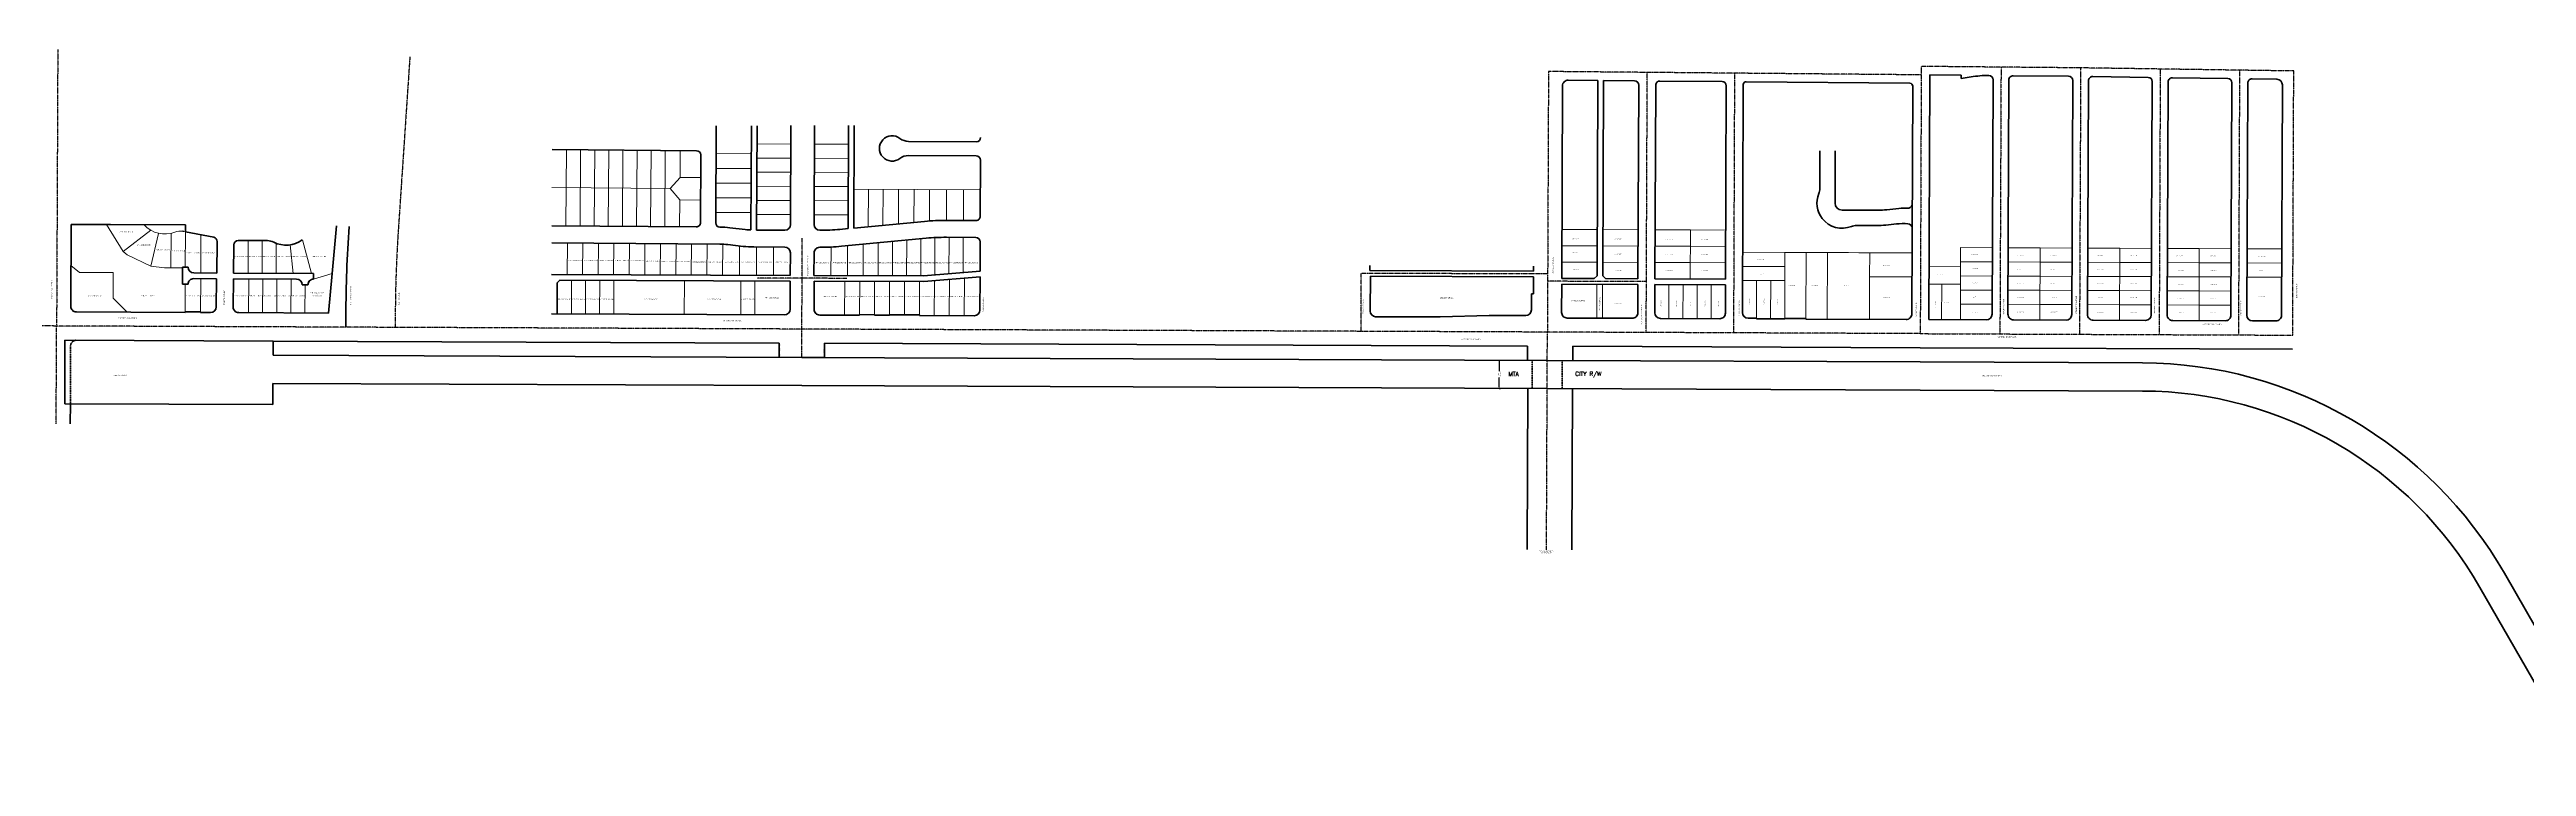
# Model space of a CAD drawing. Header units: feet. Extents: x 6396409 to 6445695, y 1882632 to 1891679.
# Drawn here: x 6410093 to 6418868, y 1889120 to 1891659 of the extents above; entities that cross this region are included whole.
import ezdxf

# ---------------------------------------------------------------- set-up
doc = ezdxf.new("R2010")
doc.units = ezdxf.units.FT
doc.header["$MEASUREMENT"] = 0
doc.linetypes.add('CENTER2', pattern=[1.125, 0.75, -0.125, 0.125, -0.125])
doc.linetypes.add('DASHED2', pattern=[0.375, 0.25, -0.125])
doc.layers.add('107', color=221, linetype='Continuous')
for name, color, linetype, lineweight in [('R-PROP-PRCL', 4, 'Continuous', 18), ('R-Row-Authority', 30, 'Continuous', 140), ('R-Row-Ease', 5, 'DASHED2', 50), ('R-Row-Misc-Txto', 171, 'Continuous', 5), ('R-Row-Ppanno', 7, 'Continuous', 5), ('R-Row-Scl', 1, 'CENTER2', 25), ('R-Row-Sname', 8, 'Continuous', 0), ('R-Row-Srow', 6, 'Continuous', 50), ('VB-BNDY-CALC-TR0444-011', 10, 'Continuous', 35), ('VB-BNDY-CALC-TR0491-049', 2, 'Continuous', 35), ('VB-BNDY-CALC-TR0750-058', 2, 'Continuous', 35)]:
    doc.layers.add(name, color=color, linetype=linetype, lineweight=lineweight)
doc.styles.add('G1_1 8_0', font='arial.ttf')
doc.styles.add('G4_7 32', font='arial.ttf', dxfattribs={"height": 0.219})
doc.styles.add('NCS1-Anno', font='arial.ttf', dxfattribs={"width": 0.8, "height": 0.09375})
doc.styles.add('RomanD', font='romand__.ttf')
doc.dimstyles.new('Annotative (NCS1)', dxfattribs={"dimscale": 100, "dimtxt": 0.09375, "dimasz": 0.1, "dimexe": 0.1, "dimexo": 0.04, "dimgap": 0.05, "dimtad": 0, "dimdec": 3, "dimzin": 0, "dimdsep": 46, "dimtxsty": 'NCS1-Anno', "dimcen": 0.05, "dimaunit": 1, "dimadec": 3, "dimazin": 0, "dimtfac": 1, "dimtdec": 3, "dimtofl": 0, "dimtmove": 0, "dimatfit": 3, "dimfxl": 0.1, "dimtolj": 1, "dimtzin": 0, "dimarcsym": 0})

# ---------------------------------------------------------------- blocks, each defined once
blk = doc.blocks.new('*D3753')
at = {"layer": 'Defpoints', "color": 0, "transparency": 16777216}
for p in [(6415226.9, 1890558.9), (6415226.5, 1890458.9), (6415228.7, 1890458.9)]:
    blk.add_point(p, dxfattribs=at)
at = {"layer": 'R-Row-Authority', "color": 0, "lineweight": -2, "transparency": 16777216}
for p, q in [((6415228.5, 1890558.9), (6415233.1, 1890558.9)), ((6415229, 1890554.9), (6415228.9, 1890519.8)), ((6415228.1, 1890458.9), (6415232.7, 1890458.9)), ((6415228.7, 1890462.9), (6415228.8, 1890498))]:
    blk.add_line(p, q, dxfattribs=at)
at = {"layer": 'R-Row-Authority', "color": 0, "transparency": 16777216}
for points in [[(6415228.4, 1890554.9), (6415229.7, 1890554.9), (6415229.1, 1890558.9)], [(6415228, 1890462.9), (6415229.3, 1890462.9), (6415228.7, 1890458.9)]]:
    blk.add_solid(points, dxfattribs=at)
at = {"layer": 'R-Row-Authority', "color": 0, "transparency": 16777216, "insert": (6415228.9, 1890508.9), "char_height": 3.75, "attachment_point": 5, "rotation": 89.76886, "style": 'NCS1-Anno'}
blk.add_mtext('\\A1;100\\PMTA R/W', dxfattribs=at)

msp = doc.modelspace()

# ---------------------------------------------------------------- linework, layer by layer
at = {"layer": 'R-PROP-PRCL'}
for p, q in [((6412718.9457, 1891324.0549), (6412598.9468, 1891324.5615)), ((6412922.9524, 1891323.4342), (6412802.946, 1891323.9408)), ((6411922.013, 1891034.3609), (6411924.2, 1891304.3503)), ((6411972.0113, 1891033.9559), (6411974.1984, 1891303.9453)), ((6412022.0097, 1891033.5509), (6412024.1967, 1891303.5403)), ((6412072.0081, 1891033.1459), (6412074.1951, 1891303.1353)), ((6412122.0064, 1891032.7409), (6412124.1934, 1891302.7303)), ((6412172.0048, 1891032.3358), (6412174.1918, 1891302.3253)), ((6412222.0031, 1891031.9308), (6412224.1902, 1891301.9203)), ((6412272.0015, 1891031.5258), (6412274.1885, 1891301.5153)), ((6412326.403, 1891206.0879), (6412327.1726, 1891301.0861)), ((6412578.5793, 1891237.5587), (6412453.5787, 1891238.0864)), ((6412578.7988, 1891289.5582), (6412453.7983, 1891290.086)), ((6412718.7346, 1891274.0554), (6412598.7357, 1891274.562)), ((6412922.7413, 1891273.4346), (6412802.7349, 1891273.9412)), ((6412291.0874, 1891166.3811), (6411872.6284, 1891169.7645)), ((6412291.0874, 1891166.3811), (6412326.403, 1891206.0879)), ((6412325.7693, 1891126.091), (6412291.0874, 1891166.3811)), ((6412399.4406, 1891205.4962), (6412326.403, 1891206.0879)), ((6412578.3598, 1891185.5592), (6412453.3592, 1891186.0869)), ((6412718.3125, 1891174.0562), (6412598.3135, 1891174.5629)), ((6412718.5235, 1891224.0558), (6412598.5246, 1891224.5624)), ((6412922.3192, 1891173.4355), (6412802.3127, 1891173.9421)), ((6412922.5303, 1891223.435), (6412802.5238, 1891223.9417)), ((6413390.6591, 1891162.3658), (6412942.2806, 1891164.2588)), ((6412993.4055, 1891031.3877), (6412993.9656, 1891164.0406)), ((6413045.1222, 1891036.3065), (6413045.6605, 1891163.8223)), ((6413100.1439, 1891041.5397), (6413100.6591, 1891163.5901)), ((6413155.1655, 1891046.7728), (6413155.6577, 1891163.3579)), ((6413210.185, 1891051.8154), (6413210.6549, 1891163.1258)), ((6413270.1999, 1891053.8618), (6413270.6601, 1891162.8724)), ((6413330.1994, 1891053.6201), (6413330.6596, 1891162.6191)), ((6412324.9998, 1891031.0965), (6412325.7693, 1891126.091)), ((6412399.1067, 1891125.4969), (6412325.7693, 1891126.091)), ((6412577.9207, 1891081.5601), (6412452.9201, 1891082.0878)), ((6412578.1402, 1891133.5596), (6412453.1397, 1891134.0873)), ((6412717.8903, 1891074.0571), (6412597.8914, 1891074.5637)), ((6412718.1014, 1891124.0567), (6412598.1024, 1891124.5633)), ((6412921.897, 1891073.4364), (6412801.8906, 1891073.943)), ((6412922.1081, 1891123.4359), (6412802.1016, 1891123.9426)), ((6410352.899, 1890944.1111), (6410294.377, 1891038.9979)), ((6410352.899, 1890944.1111), (6410451.1025, 1891019.1149)), ((6410451.4489, 1890891.1999), (6410478.7401, 1891007.8363)), ((6410522.8889, 1890885.4639), (6410523.4112, 1891008.1775)), ((6410573.4694, 1890887.8353), (6410574.004, 1891013.4209)), ((6410628.3856, 1890867.6151), (6410628.9611, 1891002.7958)), ((6410795.9384, 1890866.1822), (6410796.0312, 1890982.1845)), ((6410845.9384, 1890866.1422), (6410846.0312, 1890982.1445)), ((6410895.9384, 1890866.1022), (6410896.0236, 1890972.5795)), ((6410955.9384, 1890866.0542), (6410945.1512, 1890967.2014)), ((6411020.9431, 1890865.9971), (6410988.3875, 1890985.5032)), ((6411926.2304, 1890862.1519), (6411927.139, 1890974.3183)), ((6411981.2299, 1890861.9344), (6411982.1367, 1890973.8719)), ((6412036.2295, 1890861.7169), (6412037.1344, 1890973.4264)), ((6412091.2291, 1890861.4993), (6412092.1321, 1890972.9809)), ((6412146.2286, 1890861.2818), (6412147.1298, 1890972.5354)), ((6412201.2282, 1890861.0643), (6412202.1276, 1890972.0899)), ((6412256.2278, 1890860.8467), (6412257.1253, 1890971.6444)), ((6412311.2274, 1890860.6292), (6412312.123, 1890971.1989)), ((6412366.2269, 1890860.4117), (6412367.1207, 1890970.7534)), ((6412421.2265, 1890860.1942), (6412422.1185, 1890970.3078)), ((6412477.2261, 1890859.9727), (6412478.1143, 1890969.632)), ((6412974.9804, 1890858.0025), (6412975.4508, 1890969.4092)), ((6413027.98, 1890857.7969), (6413028.4725, 1890974.4522)), ((6413078.9796, 1890857.5952), (6413079.4935, 1890979.3048)), ((6413128.9793, 1890857.3974), (6413129.514, 1890984.0623)), ((6413178.9788, 1890857.1924), (6413179.5345, 1890988.8198)), ((6413178.9789, 1890857.1997), (6413179.5345, 1890988.8198)), ((6413228.9805, 1890860.389), (6413229.5428, 1890993.5761)), ((6413278.9962, 1890864.4466), (6413279.5425, 1890993.8334)), ((6413329.0119, 1890868.5043), (6413329.5401, 1890993.6223)), ((6415450.8712, 1891021.9879), (6415575.9822, 1891021.4749)), ((6415595.9721, 1891021.3929), (6415720.9911, 1891020.8802)), ((6415780.9502, 1891020.6344), (6415905.9485, 1891020.1219)), ((6415905.9487, 1891020.1219), (6415905.2343, 1890846.1955)), ((6415905.9485, 1891020.1219), (6416031.358, 1891019.6076)), ((6410168.4948, 1890894.516), (6410198.3892, 1890869.3918)), ((6410367.5585, 1890931.481), (6410352.899, 1890944.1111)), ((6410451.4489, 1890891.1999), (6410367.5585, 1890931.481)), ((6410499.4891, 1890885.5605), (6410451.4489, 1890891.1999)), ((6410522.8889, 1890885.4639), (6410499.4891, 1890885.5605)), ((6410563.4585, 1890885.2965), (6410522.8889, 1890885.4639)), ((6412536.9856, 1890859.7363), (6412537.423, 1890963.335)), ((6412596.9851, 1890859.499), (6412597.4075, 1890959.5413)), ((6412656.9846, 1890859.2617), (6412657.4069, 1890959.288)), ((6412860.9813, 1890858.4574), (6412861.4077, 1890959.4554)), ((6412919.4809, 1890858.226), (6412919.928, 1890964.1284)), ((6415450.4147, 1890905.9912), (6415575.5177, 1890905.4782)), ((6415450.643, 1890963.9897), (6415575.75, 1890963.4764)), ((6415595.4992, 1890905.3962), (6415720.5181, 1890904.8835)), ((6415595.7356, 1890963.3945), (6415720.7546, 1890962.882)), ((6415780.4795, 1890904.6377), (6415905.478, 1890904.1252)), ((6415780.715, 1890962.6362), (6415905.7132, 1890962.1234)), ((6415905.478, 1890904.1252), (6416030.9171, 1890903.6108)), ((6415905.7132, 1890962.1234), (6416031.1376, 1890961.6091)), ((6416090.8696, 1890891.0098), (6416241.025, 1890890.4437)), ((6416091.0597, 1890941.0083), (6416241.2167, 1890940.4447)), ((6416240.8332, 1890840.4452), (6416241.025, 1890890.4437)), ((6416241.025, 1890890.4437), (6416241.2167, 1890940.4447)), ((6416241.2167, 1890940.4447), (6416271.419, 1890940.3284)), ((6416271.419, 1890940.3284), (6416316.2957, 1890940.1594)), ((6416315.3993, 1890706.443), (6416316.2957, 1890940.1594)), ((6416316.2957, 1890940.1594), (6416391.418, 1890939.8762)), ((6416390.5866, 1890704.1342), (6416391.418, 1890939.8762)), ((6416391.418, 1890939.8762), (6416446.4167, 1890939.6689)), ((6416446.4167, 1890939.6689), (6416466.4665, 1890939.5934)), ((6416466.4665, 1890939.5934), (6416502.416, 1890939.4579)), ((6416502.416, 1890939.4579), (6416541.5102, 1890939.3104)), ((6416541.2107, 1890854.3127), (6416541.5102, 1890939.3104)), ((6416541.5102, 1890939.3104), (6416556.6152, 1890939.2534)), ((6416556.6152, 1890939.2534), (6416691.5005, 1890938.745)), ((6416751.3195, 1890890.924), (6416863.356, 1890889.8942)), ((6416863.6047, 1890957.2604), (6416862.6632, 1890702.1988)), ((6416863.4202, 1890907.2617), (6416975.9235, 1890906.8054)), ((6416863.6047, 1890957.2604), (6416976.1227, 1890956.8042)), ((6417031.8048, 1890906.5791), (6417144.921, 1890906.1204)), ((6417032.015, 1890956.5776), (6417145.1202, 1890956.1192)), ((6417144.1037, 1890701.0499), (6417145.1379, 1890956.1191)), ((6417144.921, 1890906.1204), (6417257.8687, 1890905.6627)), ((6417145.1202, 1890956.1192), (6417258.0717, 1890955.6612)), ((6417313.7978, 1890905.4374), (6417426.8525, 1890904.9792)), ((6417314.0086, 1890955.4359), (6417427.0517, 1890954.9777)), ((6417426.0349, 1890699.8991), (6417427.069, 1890954.9776)), ((6417426.8525, 1890904.9792), (6417540.0422, 1890904.5204)), ((6417427.0517, 1890954.9777), (6417540.2762, 1890954.5187)), ((6417595.9058, 1890904.3062), (6417708.9117, 1890903.8482)), ((6417596.1121, 1890954.3048), (6417709.1112, 1890953.8467)), ((6417709.1112, 1890953.8467), (6417708.0944, 1890698.7477)), ((6417708.9117, 1890903.8482), (6417822.0136, 1890903.3898)), ((6417709.1112, 1890953.8467), (6417822.2154, 1890953.3883)), ((6417877.9167, 1890903.1492), (6418001.0863, 1890902.65)), ((6417878.1232, 1890953.1479), (6418001.2851, 1890952.6487)), ((6410198.3892, 1890869.3918), (6410318.3882, 1890868.8967)), ((6410318.0051, 1890778.8975), (6410318.3882, 1890868.8967)), ((6410572.8031, 1890729.8873), (6410573.2201, 1890827.8315)), ((6410627.8024, 1890729.6602), (6410628.289, 1890847.6153)), ((6410798.1471, 1890846.9153), (6410797.6531, 1890726.9145)), ((6410848.1468, 1890846.7495), (6410847.6527, 1890726.7082)), ((6410898.1462, 1890846.5036), (6410897.6522, 1890726.5019)), ((6410948.1458, 1890846.2978), (6410947.6518, 1890726.2956)), ((6410997.6495, 1890726.0894), (6410998.0612, 1890826.0911)), ((6411028.1482, 1890845.9474), (6411093.5783, 1890865.677)), ((6411941.4343, 1890722.2341), (6411941.9083, 1890842.0898)), ((6411991.4339, 1890722.0275), (6411991.9079, 1890841.892)), ((6412041.4334, 1890721.821), (6412041.9076, 1890841.6943)), ((6412091.433, 1890721.6145), (6412091.9072, 1890841.4965)), ((6412341.4309, 1890720.5818), (6412341.9052, 1890840.5078)), ((6412541.4292, 1890719.7557), (6412541.9036, 1890839.7167)), ((6412591.4288, 1890719.5492), (6412591.9033, 1890839.519)), ((6412909.3852, 1890718.2514), (6412909.8919, 1890838.2634)), ((6412962.3932, 1890720.0366), (6412962.8914, 1890838.0537)), ((6413015.3928, 1890719.8228), (6413015.891, 1890837.8441)), ((6413068.3923, 1890719.609), (6413068.8906, 1890837.6345)), ((6413121.3919, 1890719.3975), (6413121.8902, 1890837.4249)), ((6413174.3915, 1890719.1814), (6413174.8898, 1890837.2153)), ((6413227.3826, 1890716.9705), (6413227.903, 1890840.2358)), ((6413280.3822, 1890716.757), (6413280.9216, 1890844.5371)), ((6413333.3817, 1890716.5436), (6413333.9403, 1890848.8384)), ((6415574.6341, 1890707.4856), (6415575.1066, 1890827.5513)), ((6415575.1581, 1890827.5227), (6415574.6635, 1890707.4855)), ((6415594.6336, 1890707.4035), (6415595.1061, 1890827.4692)), ((6415595.1663, 1890827.4466), (6415594.6717, 1890707.4033)), ((6415829.6754, 1890706.4381), (6415830.1628, 1890826.5037)), ((6415879.6747, 1890706.2327), (6415880.162, 1890826.2983)), ((6415929.6739, 1890706.0273), (6415930.1613, 1890826.0929)), ((6415979.6731, 1890705.822), (6415980.1605, 1890825.8876)), ((6416090.6795, 1890841.011), (6416140.6592, 1890840.8227)), ((6416140.1387, 1890705.1629), (6416140.6592, 1890840.8227)), ((6416140.6592, 1890840.8227), (6416190.6587, 1890840.6384)), ((6416190.1381, 1890704.9575), (6416190.6587, 1890840.6384)), ((6416190.6587, 1890840.6384), (6416240.8332, 1890840.4452)), ((6416240.3203, 1890706.7514), (6416240.8332, 1890840.4452)), ((6416540.6793, 1890703.5177), (6416541.2107, 1890854.3127)), ((6416541.2107, 1890854.3127), (6416691.1779, 1890853.7476)), ((6416751.0823, 1890828.4248), (6416796.7275, 1890828.0052)), ((6416796.2637, 1890702.4698), (6416796.7275, 1890828.0052)), ((6416796.7275, 1890828.0052), (6416863.1252, 1890827.3949)), ((6416863.0507, 1890807.2644), (6416975.5247, 1890806.8084)), ((6416863.2355, 1890857.2632), (6416975.7242, 1890856.8069)), ((6417031.3844, 1890806.582), (6417144.5225, 1890806.1234)), ((6417031.5946, 1890856.5804), (6417144.7217, 1890856.1219)), ((6417144.5225, 1890806.1234), (6417257.4625, 1890805.6657)), ((6417144.7217, 1890856.1219), (6417257.6657, 1890855.6642)), ((6417313.376, 1890805.4405), (6417426.4537, 1890804.9819)), ((6417313.5869, 1890855.439), (6417426.6532, 1890854.9807)), ((6417426.4537, 1890804.9819), (6417539.5745, 1890804.5234)), ((6417426.6532, 1890854.9807), (6417539.8082, 1890854.5219)), ((6417595.493, 1890804.3092), (6417708.5132, 1890803.8512)), ((6417595.6994, 1890854.3078), (6417708.7125, 1890853.8497)), ((6417708.5132, 1890803.8512), (6417821.61, 1890803.3927)), ((6417708.7125, 1890853.8497), (6417821.8118, 1890853.3912)), ((6417877.7105, 1890853.1509), (6418000.8876, 1890852.6514)), ((6410318.0051, 1890778.8975), (6410367.7962, 1890728.6881)), ((6416862.8662, 1890757.2657), (6416975.3255, 1890756.8099)), ((6417031.1742, 1890756.5835), (6417144.323, 1890756.1249)), ((6417144.323, 1890756.1249), (6417257.2595, 1890755.6669)), ((6417313.1651, 1890755.4418), (6417426.2545, 1890754.9834)), ((6417426.2545, 1890754.9834), (6417539.3405, 1890754.5252)), ((6417595.2866, 1890754.3106), (6417708.314, 1890753.8524)), ((6417708.314, 1890753.8524), (6417821.4081, 1890753.394))]:
    msp.add_line(p, q, dxfattribs=at)
at = {"layer": 'R-PROP-PRCL', "color": 3}
msp.add_line((6410574.004, 1891013.4209), (6410566.8485, 1891014.8043), dxfattribs=at)
at = {"layer": 'R-PROP-PRCL'}
for centre, radius, start, end in [((6410500.3704, 1891100.341, 724.83), 95, 220.65666058, 292.22916059), ((6410555.2256, 1890966.1177, 724.83), 50, 79.45943838, 112.22916059)]:
    msp.add_arc(centre, radius, start, end, dxfattribs=at)
at = {"layer": 'R-Row-Authority'}
for p, q in [((6410146.4454, 1890404.6457), (6410147.3737, 1890629.6437)), ((6410884.5874, 1890626.5986), (6410147.3737, 1890629.6437)), ((6410884.5874, 1890626.5986), (6410884.3808, 1890576.599)), ((6410884.3808, 1890576.599), (6412757.7718, 1890568.8608)), ((6415399.0455, 1890558.2056), (6412757.7718, 1890568.8608)), ((6416720.006, 1890552.7798), (6415399.0382, 1890558.2056)), ((6416720.006, 1890552.7798), (6417508.0783, 1890549.5629)), ((6410883.7091, 1890401.6003), (6410884.0189, 1890476.5997)), ((6410884.0189, 1890476.5997), (6412757.3539, 1890468.8617)), ((6415398.6421, 1890458.2064), (6412757.3732, 1890468.8616)), ((6416719.5965, 1890452.7807), (6415398.6275, 1890458.2064)), ((6416719.5965, 1890452.7807), (6417507.6701, 1890449.5638)), ((6410883.7091, 1890401.6003), (6410146.4454, 1890404.6457)), ((6419067.5123, 1889120.2864), (6418703.2612, 1889754.3194)), ((6419154.2217, 1889170.1008), (6418789.9707, 1889804.1339))]:
    msp.add_line(p, q, dxfattribs=at)
for radius in [1485.37, 1385.37]:
    msp.add_arc((6417502.015, 1889064.2053), radius, 29.8773021, 89.76611911, dxfattribs=at)
at = {"layer": 'R-Row-Ease'}
for p, q in [((6410166.4451, 1890404.5339), (6410167.291, 1890609.5612)), ((6415346.0369, 1890558.4242), (6415345.6244, 1890458.4251)), ((6415452.036, 1890557.987), (6415451.6235, 1890457.9878))]:
    msp.add_line(p, q, dxfattribs=at)
msp.add_arc((6410187.2908, 1890609.4787), 20, 89.76333609, 179.76361652, dxfattribs=at)
at = {"layer": 'R-Row-Scl'}
for p, q in [((6410121.78, 1891658.63), (6410117.58, 1890679.72)), ((6415403.2507, 1891580.8643), (6415402.9, 1891495.76)), ((6416723.8924, 1891568.9554), (6415403.2507, 1891580.8643)), ((6416724.0063, 1891598.9552), (6416720.4155, 1890652.779)), ((6417288.7008, 1891593.7924), (6416724.0063, 1891598.9552)), ((6417006.7045, 1891596.3746), (6417002.7327, 1890651.6266)), ((6418043.79, 1891582.74), (6417288.7008, 1891593.7924)), ((6417570.7347, 1891589.6642), (6417566.8529, 1890649.3238)), ((6417848.9836, 1890648.1722), (6417852.7675, 1891585.536)), ((6415402.9, 1891495.76), (6415399.449, 1890658.2047)), ((6415749.5067, 1890656.7669), (6415753.2618, 1891577.7081)), ((6416059.974, 1890655.4917), (6416063.4693, 1891574.9108)), ((6412757.7581, 1890568.8609), (6412759.5389, 1890990.9425)), ((6412758.94, 1890848.98), (6412599.9378, 1890849.6368)), ((6412917.9423, 1890848.3386), (6412758.94, 1890848.98)), ((6414739.3374, 1890660.9161), (6414740.1644, 1890865.9144)), ((6415400.298, 1890864.2696), (6414740.1644, 1890865.9144)), ((6415750.2409, 1890836.832), (6415400.1477, 1890838.27)), ((6412758.18, 1890668.86), (6407478.06, 1890690.67)), ((6410116.1512, 1890333.4002), (6410117.58, 1890679.72)), ((6415399.449, 1890658.2047), (6412758.18, 1890668.86)), ((6415396.2706, 1889887.7313), (6415399.449, 1890658.2047)), ((6416720.4155, 1890652.779), (6415399.449, 1890658.2047)), ((6416720.4155, 1890652.779), (6418040.072, 1890647.3921)), ((6415330.037, 1890558.4902), (6415330.037, 1890558.4839)), ((6415330.037, 1890558.4902), (6415330.037, 1890558.4839)), ((6415399.0364, 1890558.2056), (6415399.0388, 1890558.2056)), ((6415399.0364, 1890558.2056), (6415399.0388, 1890558.2056)), ((6415398.6239, 1890458.2064), (6415398.6309, 1890458.2064)), ((6415398.6239, 1890458.2064), (6415398.6309, 1890458.2064))]:
    msp.add_line(p, q, dxfattribs=at)
at = {"layer": 'R-Row-Scl', "elevation": 725.2}
msp.add_lwpolyline([(6411369.2095, 1891632.4597), (6411328.2234, 1891020.0998, 0.015703194), (6411317.4911, 1890717.293), (6411317.32, 1890674.77)], format="xyb", dxfattribs=at)
at = {"layer": 'R-Row-Scl'}
for points in [[(6417288.7008, 1891593.7924), (6417284.7221, 1890650.4755)], [(6418040.072, 1890647.3921), (6418043.79, 1891582.74)]]:
    msp.add_lwpolyline(points, dxfattribs=at)
at = {"layer": 'R-Row-Srow'}
for p, q in [((6415453.0428, 1891530.3153), (6415450.2317, 1890848.0644)), ((6415578.142, 1891549.286), (6415473.223, 1891550.2321)), ((6415578.142, 1891549.286), (6415575.2918, 1890857.5508)), ((6415595.3037, 1890857.4686), (6415598.1239, 1891549.1058)), ((6415708.2148, 1891548.113), (6415598.1239, 1891549.1058)), ((6415720.2819, 1890846.9552), (6415723.0795, 1891533.0525)), ((6415780.2814, 1890846.7087), (6415783.0771, 1891532.3633)), ((6416018.4347, 1891545.3156), (6415798.2123, 1891547.3015)), ((6416030.6968, 1890845.6802), (6416033.2993, 1891530.2592)), ((6416090.2475, 1890727.3618), (6416093.3162, 1891534.5878)), ((6416683.8319, 1891539.3154), (6416103.4063, 1891544.5494)), ((6416693.7416, 1891529.2779), (6416690.6814, 1890722.908)), ((6416753.8916, 1891568.6811), (6416750.605, 1890702.6562)), ((6416865.8885, 1891567.6588), (6416753.8916, 1891568.6811)), ((6416865.8885, 1891567.6588), (6416865.8452, 1891556.2387)), ((6416900.398, 1891561.9045), (6416865.8452, 1891556.2387)), ((6416978.5164, 1891551.7039), (6416975.0272, 1890721.7378)), ((6417034.5142, 1891551.045), (6417031.0267, 1890721.5141)), ((6417245.6493, 1891564.1921), (6417049.651, 1891565.9813)), ((6417260.5122, 1891549.1295), (6417257.0176, 1890720.5865)), ((6417316.5089, 1891548.2242), (6417313.0172, 1890720.3633)), ((6417527.7707, 1891560.2898), (6417331.7283, 1891563.1593)), ((6417542.551, 1891545.2295), (6417539.1421, 1890719.4366)), ((6417598.5468, 1891544.0946), (6417595.1417, 1890719.2099)), ((6417809.8075, 1891556.1616), (6417613.7662, 1891559.0311)), ((6417821.2664, 1890718.2868), (6417824.5879, 1891541.1027)), ((6417877.2659, 1890718.0564), (6417880.5837, 1891539.965)), ((6417983.887, 1891553.6136), (6417895.8031, 1891554.9029)), ((6418000.3506, 1890717.557), (6418003.5941, 1891533.5362)), ((6412452.7636, 1891045.0038), (6412454.2143, 1891388.6289)), ((6412577.66, 1891019.8106), (6412579.2185, 1891388.9603)), ((6412597.6591, 1891019.541), (6412599.2189, 1891389.0133)), ((6412717.7424, 1891039.0342), (6412719.2213, 1891389.3314)), ((6412801.7417, 1891038.6819), (6412803.223, 1891389.5541)), ((6412921.6907, 1891024.5668), (6412923.2329, 1891389.8722)), ((6412941.6989, 1891026.4698), (6412943.2333, 1891389.9253)), ((6413376.3769, 1891332.4276), (6413136.299, 1891333.4412)), ((6412384.9003, 1891300.6185), (6411873.2422, 1891304.7631)), ((6412398.7654, 1891045.5577), (6412399.7786, 1891285.5556)), ((6413376.1658, 1891282.4281), (6413136.088, 1891283.4416)), ((6413390.2622, 1891068.3667), (6413391.1024, 1891267.3649)), ((6416365.1179, 1891300.2936), (6416364.6953, 1891167.0343)), ((6416418.5307, 1891115.0733), (6416419.1177, 1891300.1223)), ((6416566.3465, 1891089.6251), (6416443.447, 1891089.9941)), ((6416593.296, 1891090.8902), (6416601.6474, 1891091.6936)), ((6416601.6474, 1891091.6936), (6416644.3802, 1891095.8043)), ((6410169.1242, 1891039.5147), (6410167.8801, 1890749.5633)), ((6410309.1089, 1891038.9371), (6410169.1242, 1891039.5147)), ((6410294.377, 1891038.9979), (6410574.1034, 1891037.8438)), ((6410574.1087, 1891037.8427), (6410571.4087, 1891038.3647)), ((6410574.004, 1891013.4209), (6410574.108, 1891037.8429)), ((6410574.004, 1891013.4206), (6410674.1924, 1890994.0512)), ((6410684.7652, 1890867.3825), (6410686.3437, 1890979.112)), ((6410745.8711, 1890967.3746), (6410744.7883, 1890867.1365)), ((6410760.8822, 1890982.2126), (6410864.2922, 1890982.1299)), ((6411108.84, 1891034.8008), (6411093.5783, 1890865.677)), ((6412467.1628, 1890969.943), (6411871.6352, 1890974.767)), ((6411872.0146, 1891034.7659), (6412383.6441, 1891030.6215)), ((6412550.5912, 1890961.8), (6412496.2374, 1890968.1359)), ((6412557.5364, 1891021.3967), (6412503.1844, 1891027.7324)), ((6412697.6582, 1891019.1188), (6412597.6591, 1891019.541)), ((6412821.6601, 1891018.5976), (6412821.6571, 1891018.5976)), ((6412921.6907, 1891024.5668), (6412892.872, 1891021.8258)), ((6413198.732, 1890990.6457), (6412898.553, 1890962.0954)), ((6413193.051, 1891050.3761), (6412941.6989, 1891026.4698)), ((6413374.9457, 1890993.4307), (6413269.9438, 1890993.8739)), ((6413375.199, 1891053.4301), (6413270.1972, 1891053.8734)), ((6413389.4391, 1890873.4066), (6413389.8823, 1890978.3675)), ((6416495.0756, 1891035.8582), (6416556.4794, 1891035.6149)), ((6416556.4794, 1891035.6149), (6416566.1694, 1891035.6231)), ((6416598.4563, 1891037.2482), (6416636.0872, 1891041.0251)), ((6410563.2141, 1890827.8728), (6410563.4695, 1890887.8765)), ((6410583.4585, 1890887.794), (6410563.4695, 1890887.8765)), ((6412697.4049, 1890959.1191), (6412587.4067, 1890959.5835)), ((6412716.9825, 1890859.0244), (6412717.3202, 1890939.0349)), ((6412801.3195, 1890938.6828), (6412800.9818, 1890858.6955)), ((6414770.2045, 1890875.7933), (6414770.2803, 1890894.575)), ((6415350.4126, 1890892.1821), (6415350.3393, 1890874.3941)), ((6410583.2239, 1890827.7902), (6410563.2141, 1890827.8728)), ((6410684.4826, 1890847.3835), (6410603.3063, 1890847.7184)), ((6410684.7652, 1890867.3825), (6410603.3759, 1890867.7183)), ((6410683.0676, 1890747.2321), (6410684.4826, 1890847.3835)), ((6410744.4976, 1890847.1361), (6410743.0885, 1890747.3397)), ((6410744.7883, 1890867.1365), (6411028.2308, 1890865.967)), ((6411028.1482, 1890845.9474), (6411028.2308, 1890865.967)), ((6411080.9512, 1890725.7486), (6411093.5783, 1890865.677)), ((6411871.2308, 1890862.3695), (6412716.9825, 1890859.0244)), ((6411890.5948, 1890722.4441), (6411891.0942, 1890832.2907)), ((6411891.0942, 1890832.2907), (6411901.1396, 1890842.251)), ((6411901.1396, 1890842.251), (6412716.8976, 1890839.0246)), ((6412716.4757, 1890739.0311), (6412716.8976, 1890839.0246)), ((6412800.9818, 1890858.6947), (6413189.1713, 1890857.1593)), ((6412801.475, 1890738.6896), (6412801.8969, 1890838.6905)), ((6412801.8969, 1890838.6905), (6413189.9368, 1890837.1557)), ((6413189.1713, 1890857.1593), (6413389.4391, 1890873.4066)), ((6413189.9368, 1890837.1557), (6413389.3544, 1890853.334)), ((6413388.8604, 1890736.3126), (6413389.3544, 1890853.334)), ((6415350.3393, 1890874.3941), (6414770.2047, 1890875.8396)), ((6414771.6274, 1890732.7381), (6414772.124, 1890855.8348)), ((6414772.124, 1890855.8348), (6415350.2569, 1890854.3943)), ((6415343.0053, 1890793.3436), (6415342.7712, 1890736.5241)), ((6415350.0052, 1890793.3148), (6415343.0053, 1890793.3436)), ((6415350.2569, 1890854.3943), (6415350.0052, 1890793.3148)), ((6415450.1493, 1890828.0645), (6415449.737, 1890727.999)), ((6415720.2004, 1890826.9553), (6415450.1493, 1890828.0645)), ((6415450.2976, 1890864.0636), (6415450.2317, 1890848.0644)), ((6415565.2507, 1890847.5919), (6415450.2317, 1890848.0644)), ((6415565.2507, 1890847.5919), (6415575.2918, 1890857.5508)), ((6415595.3037, 1890857.4686), (6415605.2629, 1890847.4276)), ((6415720.2819, 1890846.9552), (6415605.2629, 1890847.4276)), ((6415719.7923, 1890726.8902), (6415720.2004, 1890826.9553)), ((6415720.2634, 1890846.9552), (6415720.3339, 1890862.9544)), ((6415779.7918, 1890726.6425), (6415780.1999, 1890826.7089)), ((6416030.6208, 1890825.6803), (6415780.1999, 1890826.7089)), ((6416030.6968, 1890845.6802), (6415780.2814, 1890846.7087)), ((6416030.2404, 1890725.6205), (6416030.6208, 1890825.6803)), ((6410572.7946, 1890727.8874), (6410187.7973, 1890729.4776)), ((6410572.8031, 1890729.8873), (6410572.7946, 1890727.8874)), ((6410627.8024, 1890729.6602), (6410572.8031, 1890729.8873)), ((6410627.8024, 1890729.6602), (6410627.7941, 1890727.6602)), ((6410662.987, 1890727.5148), (6410627.7941, 1890727.6602)), ((6412696.3933, 1890719.1156), (6411870.9156, 1890722.5254)), ((6412962.3848, 1890718.0366), (6412821.3941, 1890718.6054)), ((6412962.3848, 1890718.0366), (6412962.3932, 1890720.0366)), ((6413015.3928, 1890719.8228), (6412962.3932, 1890720.0366)), ((6413015.3843, 1890717.8228), (6413015.3928, 1890719.8228)), ((6413068.3839, 1890717.609), (6413015.3843, 1890717.8228)), ((6413068.3839, 1890717.609), (6413068.3923, 1890719.609)), ((6413174.3915, 1890719.1814), (6413068.3923, 1890719.609)), ((6413174.383, 1890717.1814), (6413174.3915, 1890719.1813)), ((6413368.7799, 1890716.3972), (6413174.383, 1890717.1814)), ((6415019.1935, 1890711.767), (6414790.2111, 1890712.7076)), ((6415192.6958, 1890717.1038), (6415019.1935, 1890711.767)), ((6415322.6949, 1890716.6067), (6415192.6958, 1890717.1038)), ((6415699.7104, 1890706.9719), (6415469.6546, 1890707.9168)), ((6416010.1584, 1890705.6967), (6415799.7095, 1890706.5611)), ((6416110.1652, 1890707.286), (6416140.0354, 1890707.1633)), ((6416140.0354, 1890707.1633), (6416140.0291, 1890705.1633)), ((6416240.3127, 1890704.7514), (6416140.0291, 1890705.1633)), ((6416240.3127, 1890704.7514), (6416240.3203, 1890706.7514)), ((6416315.3993, 1890706.443), (6416240.3203, 1890706.7514)), ((6416315.3917, 1890704.443), (6416315.3993, 1890706.443)), ((6416670.5994, 1890702.984), (6416315.3917, 1890704.443)), ((6410884.5461, 1890616.5987), (6410884.5874, 1890626.5986)), ((6412677.9697, 1890619.1909), (6410884.5874, 1890626.5986)), ((6412677.9697, 1890619.1909), (6412677.7588, 1890569.1913)), ((6412837.9684, 1890618.5377), (6412837.7574, 1890568.5382)), ((6415329.2433, 1890608.4876), (6412837.9684, 1890618.5377)), ((6416750.605, 1890702.6562), (6416954.9457, 1890701.8221)), ((6417236.9361, 1890700.671), (6417050.9449, 1890701.4302)), ((6417332.9353, 1890700.2791), (6417519.0607, 1890699.5193)), ((6417615.0599, 1890699.1275), (6417801.1849, 1890698.3677)), ((6417897.1841, 1890697.9758), (6417980.2691, 1890697.6367)), ((6412677.7588, 1890569.1984), (6412757.7718, 1890568.8608)), ((6412757.7718, 1890568.8608), (6412837.7574, 1890568.5234)), ((6415329.2433, 1890608.4939), (6415329.037, 1890558.488)), ((6415489.2419, 1890607.8355), (6415489.0357, 1890557.8343)), ((6416720.2107, 1890602.7794), (6415489.2419, 1890607.8355)), ((6416720.2107, 1890602.7794), (6418039.8679, 1890597.3926)), ((6415329.6245, 1890458.4911), (6415327.2712, 1889888.0159)), ((6415329.6245, 1890458.4911), (6415327.2712, 1889888.0159)), ((6415488.6232, 1890457.838), (6415486.2698, 1889887.36)), ((6415488.6232, 1890457.838), (6415486.2698, 1889887.36))]:
    msp.add_line(p, q, dxfattribs=at)
at = {"layer": 'R-Row-Srow', "linetype": 'ByBlock'}
for p, q in [((6410744.4976, 1890847.1361), (6410968.1457, 1890846.2155)), ((6410988.0613, 1890826.1323), (6411008.0611, 1890826.05)), ((6410763.0036, 1890727.1017), (6411080.9548, 1890725.7884))]:
    msp.add_line(p, q, dxfattribs=at)
at = {"layer": 'R-Row-Srow', "color": 1}
msp.add_line((6410166.1497, 1890332.931), (6410166.4451, 1890404.5339), dxfattribs=at)
at = {"layer": 'R-Row-Srow'}
for centre, radius, start, end in [((6415473.0426, 1891530.2329), 20, 89.48334958, 179.76392094), ((6415708.0796, 1891533.1137), 15, 359.76637852, 89.48334958), ((6415798.077, 1891532.3021), 15, 89.48334958, 179.76637852), ((6416018.2994, 1891530.3162), 15, 359.78218794, 89.48334958), ((6416103.3161, 1891534.5498), 10, 89.48334958, 179.78218794), ((6416683.7417, 1891529.3158), 10, 359.78256012, 89.48334958), ((6416960.2761, 1891196.7817), 370, 89.47698765, 99.31327933), ((6416963.5166, 1891551.7669), 15, 359.75912284, 89.47698767), ((6417049.514, 1891550.9819), 15, 89.47698767, 179.75912284), ((6417245.5123, 1891549.1927), 15, 359.75834068, 89.47698767), ((6417331.5088, 1891548.1609), 15, 89.1614132, 179.75834068), ((6417527.5511, 1891545.2914), 15, 359.76348448, 89.1614132), ((6417613.5467, 1891544.0327), 15, 89.1614132, 179.76348448), ((6417809.588, 1891541.1632), 15, 359.768715, 89.1614132), ((6417895.5836, 1891539.9045), 15, 89.1614132, 179.768715), ((6417983.5943, 1891533.6157), 20, 359.77225136, 89.1614132), ((6413077.8845, 1891308.6875), 45, 51.89449952, 307.62172177), ((6413136.5101, 1891383.4407), 50, 231.89449952, 269.75811064), ((6413376.4402, 1891347.4275), 15, 269.75811064, 359.75811064), ((6412384.7788, 1891285.6189), 15, 359.75811065, 89.53588843), ((6413135.8769, 1891233.442), 50, 89.75811064, 127.62172177), ((6413376.1025, 1891267.4282), 15, 359.75811064, 89.75811064), ((6416443.5247, 1891115.0006), 89, 157.9457591, 217.99475761), ((6416314.6955, 1891167.1929), 50, 337.9457591, 359.8182591), ((6413375.2624, 1891068.43), 15, 269.75811064, 359.75811065), ((6416443.5247, 1891115.0006), 89, 217.99475762, 291.70809094), ((6416443.5306, 1891114.994), 25, 179.8182591, 269.80853687), ((6416567.1555, 1891362.6358), 273, 269.82798132, 275.49464798), ((6416675.6913, 1890770.3068), 327, 89.82798132, 95.49464798), ((6416676.7232, 1891112.3052), 15, 269.80853687, 359.8182591), ((6410671.3452, 1890979.3239), 15, 359.19054947, 79.05804946), ((6410760.8702, 1890967.2126), 15, 89.95416665, 179.38111111), ((6410864.2522, 1890932.1299), 50, 62.78416664, 89.95416665), ((6410930.5696, 1891061.0756), 95, 242.78243425, 307.18790713), ((6412383.7656, 1891045.621), 15, 269.53588843, 359.75811065), ((6412467.7634, 1891044.9406), 15, 179.75811065, 269.53588843), ((6412464.9758, 1890699.9518), 270, 83.35116621, 89.53588843), ((6412464.9758, 1890699.9518), 330, 83.35116621, 89.53588843), ((6412588.798, 1891289.5808), 270, 263.35116621, 267.63588843), ((6412697.7426, 1891039.1186), 20, 269.75811064, 359.75811064), ((6412821.7415, 1891038.5974), 20, 179.75811065, 269.75811064), ((6412824.6998, 1891738.5912), 720, 269.75811064, 275.43311066), ((6413266.9042, 1890273.8804), 780, 89.75811064, 95.43311066), ((6413266.9042, 1890273.8804), 720, 89.75811064, 95.43311066), ((6413374.8824, 1890978.4308), 15, 359.75811064, 89.75811064), ((6416494.9377, 1890985.8584), 50, 89.8419798, 111.70809094), ((6416565.895, 1891362.623), 327, 270.04807264, 275.71473928), ((6416663.3504, 1890769.3898), 273, 87.13074063, 95.73140595), ((6416676.2651, 1891027.0664), 15, 359.86992017, 87.13074063), ((6410603.4584, 1890887.7181), 20, 179.78244407, 269.76360504), ((6412588.7999, 1891289.5806), 330, 263.35116621, 269.75811064), ((6412697.3204, 1890939.1193), 20, 359.75811064, 89.75811064), ((6412821.3193, 1890938.5983), 20, 89.75811064, 179.75811065), ((6412824.6998, 1891738.5912), 780, 269.75811064, 275.43311066), ((6410603.2238, 1890827.7186), 20, 89.76360504, 179.79464588), ((6410187.8799, 1890749.4774), 20, 179.75417475, 269.76333609), ((6410663.0696, 1890747.5146), 20, 269.76333609, 359.19054948), ((6410763.0865, 1890747.0573), 20, 179.19108019, 269.76360503), ((6412696.4759, 1890739.1155), 20, 269.76333609, 359.75826051), ((6412821.4748, 1890738.6052), 20, 179.75826051, 269.76886188), ((6413368.8605, 1890736.397), 20, 269.76886188, 359.75811065), ((6414791.6273, 1890732.6574), 20, 179.76887483, 265.93971992), ((6415322.7713, 1890736.6065), 20, 269.78089922, 359.76392095), ((6415469.7368, 1890727.9166), 20, 179.76392094, 269.76466454), ((6415699.7925, 1890726.9717), 20, 269.76466454, 359.76637852), ((6415799.7917, 1890726.561), 20, 179.76637852, 269.76466454), ((6416010.2406, 1890725.6966), 20, 269.76466454, 359.78218794), ((6416110.2473, 1890727.2858), 20, 179.78218794, 269.76466454), ((6416670.6815, 1890722.9839), 20, 269.76466454, 359.78256012), ((6416955.0273, 1890721.8219), 20, 269.76611911, 359.75912284), ((6417051.0265, 1890721.43), 20, 179.75912284, 269.76611911), ((6417237.0178, 1890720.6708), 20, 269.76611911, 359.7583407), ((6417333.017, 1890720.2789), 20, 179.7583407, 269.76611911), ((6417519.1423, 1890719.5192), 20, 269.76611911, 359.76348448), ((6417615.1415, 1890719.1273), 20, 179.76348448, 269.76611911), ((6417801.2666, 1890718.3675), 20, 269.76611911, 359.768715), ((6417897.2658, 1890717.9757), 20, 179.768715, 269.76611911), ((6417980.3508, 1890717.6365), 20, 269.76611911, 359.77225136)]:
    msp.add_arc(centre, radius, start, end, dxfattribs=at)
at = {"layer": 'R-Row-Srow', "linetype": 'ByBlock'}
for centre, start, end in [((6410968.0615, 1890826.2156), 359.76129906, 89.75881506), ((6411028.061, 1890825.9686), 89.76305531, 179.76697219)]:
    msp.add_arc(centre, 20, start, end, dxfattribs=at)
at = {"layer": 'VB-BNDY-CALC-TR0444-011'}
msp.add_line((6410121.5541, 1891628.6219, 724.83), (6410121.6245, 1891628.6213, 724.83), dxfattribs=at)
at = {"layer": 'VB-BNDY-CALC-TR0491-049'}
for p in [(6410988.0613, 1890826.1324, 724.83), (6411008.054, 1890826.0499, 724.83)]:
    msp.add_line(p, (6410998.0612, 1890826.0911, 724.83), dxfattribs=at)
at = {"layer": 'VB-BNDY-CALC-TR0491-049', "color": 1}
msp.add_line((6411142.4964, 1890718.0017, 725.2), (6411142.3253, 1890675.492, 725.2), dxfattribs=at)
msp.add_arc((6416142.5774, 1890697.8838, 724.83), 5000, 176.17082725, 179.76943836, dxfattribs=at)
at = {"layer": 'VB-BNDY-CALC-TR0491-049'}
msp.add_arc((6411028.0537, 1890825.9476, 724.83), 20, 89.72922399, 179.7069561, dxfattribs=at)
at = {"layer": 'VB-BNDY-CALC-TR0750-058', "color": 3}
msp.add_arc((6410498.5571, 1890661.5651, 724.83), 359.78, 79.05804946, 79.45943838, dxfattribs=at)

# ---------------------------------------------------------------- texts
at = {"layer": '107', "color": 7, "style": 'RomanD', "oblique": 360}
for s, p in [('MTA', (6415261.4856, 1890502.5118, 720.95)), ('CITY R/W', (6415498.1103, 1890503.1131))]:
    msp.add_text(s, height=14.79167, rotation=359.79946561, dxfattribs=at).set_placement(p)
at = {"layer": 'R-Row-Misc-Txto', "style": 'G1_1 8_0'}
for s, p in [('APN 2233-024-020', (6415487.5869, 1890986.624)), ('APN 2233-024-010', (6415638.0049, 1890986.624)), ('APN 2233-023-020', (6415817.8365, 1890984.5898)), ('APN 2233-023-010', (6415943.9193, 1890984.5898)), ('APN 2233-024-019', (6415487.5869, 1890938.6021)), ('APN 2233-024-018', (6415487.5869, 1890878.6534)), ('APN 2233-024-011', (6415638.0049, 1890933.5802)), ('APN 2233-023-019', (6415817.8365, 1890931.3703)), ('APN 2233-023-011', (6415943.9193, 1890931.3703)), ('APN 2233-014-013', (6416143.5433, 1890914.72)), ('APN 2233-014-003', (6416589.2089, 1890892.2305)), ('APN 2233-007-022', (6417063.5208, 1890929.1786, 0.47)), ('APN 2233-007-021', (6417063.5208, 1890878.9088, 0.47)), ('APN 2233-007-013', (6417181.7429, 1890929.1786, 0.47)), ('APN 2233-007-014', (6417181.7429, 1890878.9088, 0.47)), ('APN 2233-006-022', (6417346.6948, 1890927.964)), ('APN 2233-006-021', (6417346.6948, 1890877.6942)), ('APN 2233-006-013', (6417464.917, 1890927.964)), ('APN 2233-006-014', (6417464.917, 1890877.6942)), ('APN 2233-005-022', (6417628.6913, 1890926.4758)), ('APN 2233-005-013', (6417746.9134, 1890926.4758)), ('APN 2233-004-003', (6417919.1024, 1890925.2476)), ('APN 2233-024-012', (6415638.0049, 1890876.1423)), ('APN 2233-023-018', (6415817.8365, 1890876.1423)), ('APN 2233-023-012', (6415943.9193, 1890876.1423)), ('APN 2233-014-012', (6416143.5433, 1890863.3584)), ('APN 2233-014-008', (6416254.0714, 1890822.7878)), ('APN 2233-014-007', (6416333.2838, 1890822.7682)), ('APN 2233-014-019', (6416442.4728, 1890822.7682)), ('APN 2233-007-020', (6417063.5208, 1890829.3838, 0.47)), ('APN 2233-007-015', (6417181.7429, 1890829.3838, 0.47)), ('APN 2233-006-020', (6417346.6948, 1890828.1693)), ('APN 2233-006-015', (6417464.917, 1890828.1693)), ('APN 2233-005-021', (6417628.6913, 1890876.206)), ('APN 2233-005-020', (6417628.6913, 1890826.6811)), ('APN 2233-005-014', (6417746.9134, 1890876.206)), ('APN 2233-005-015', (6417746.9134, 1890826.6811)), ('APN 2233-004-002', (6417919.1024, 1890875.9)), ('APN 2233-024-032', (6415638.0049, 1890759.2691)), ('APN 2233-014-004', (6416589.2089, 1890780.5739)), ('APN 2233-007-019', (6417063.5208, 1890780.2135, 0.47)), ('APN 2233-007-018', (6417063.5208, 1890728.0081, 0.47)), ('APN 2233-007-016', (6417181.7429, 1890780.2135, 0.47)), ('APN 2233-007-017', (6417181.7429, 1890728.0081, 0.47)), ('APN 2233-006-019', (6417346.6948, 1890778.999)), ('APN 2233-006-018', (6417346.6948, 1890726.7935)), ('APN 2233-006-016', (6417464.917, 1890778.999)), ('APN 2233-006-017', (6417464.917, 1890726.7935)), ('APN 2233-005-019', (6417628.6913, 1890777.5108)), ('APN 2233-005-018', (6417628.6913, 1890725.3053)), ('APN 2233-005-016', (6417746.9134, 1890777.5108)), ('APN 2233-005-017', (6417746.9134, 1890725.3053)), ('APN 2233-004-001', (6417919.1024, 1890782.5265))]:
    msp.add_text(s, height=2, dxfattribs=at).set_placement(p)
for s, rotation, p in [('APN 2233-013-027', 0.04568301, (6416901.0786, 1890932.8359, 0.47)), ('APN 2233-013-028', 0.04568301, (6416901.1191, 1890882.0248, 0.47)), ('APN 2233-013-004', 0.04568301, (6416781.4395, 1890859.8214)), ('APN 2233-013-029', 0.04568301, (6416901.1596, 1890831.2137, 0.47)), ('APN 2233-023-017', 90, (6415803.2691, 1890748.1141)), ('APN 2233-023-016', 90, (6415857.5201, 1890748.1141)), ('APN 2233-023-015', 90, (6415906.2452, 1890748.1141)), ('APN 2233-023-014', 90, (6415958.4867, 1890748.1141)), ('APN 2233-023-013', 90, (6416006.2073, 1890748.1141)), ('APN 2233-014-020', 90, (6416116.7026, 1890752.671)), ('APN 2233-014-010', 90, (6416167.4972, 1890752.671)), ('APN 2233-014-009', 90, (6416216.3838, 1890752.671)), ('APN 2233-013-032', 90.04568301, (6416775.8677, 1890743.8834)), ('APN 2233-013-001', 0.04568301, (6416802.7916, 1890763.3145)), ('APN 2233-013-030', 0.04568301, (6416901.1989, 1890781.8971, 0.47)), ('APN 2233-013-031', 0.04568301, (6416901.2422, 1890727.6431, 0.47))]:
    msp.add_text(s, height=2, rotation=rotation, dxfattribs=at).set_placement(p)
at = {"layer": 'R-Row-Ppanno', "char_height": 4, "attachment_point": 8, "line_spacing_factor": 0.8, "style": 'G1_1 8_0'}
for s, width, heights, insert in [('APN 2231-023-051', 51.425007, [10.4908], (6410365.286, 1891011.3196)), ('APN 2231-023-050', 51.425007, [10.4908], (6410426.4932, 1890964.6553)), ('APN 2231-023-049', 51.425007, [10.4908], (6410494.5521, 1890947.3677)), ('APN 2231-023-048', 51.425007, [10.4908], (6410549.5536, 1890943.7672)), ('APN 2231-023-045', 51.425007, [10.4908], (6410601.7304, 1890936.7737)), ('APN 2231-023-044', 51.425007, [10.4908], (6410656.8971, 1890937.1648)), ('APN 2231-001-033', 51.425007, [10.4908], (6410771.5965, 1890923.9022)), ('APN 2231-001-032', 51.425007, [10.4908], (6410820.7039, 1890923.9022)), ('APN 2231-001-031', 51.425007, [10.4908], (6410871.2007, 1890923.9022)), ('APN 2231-001-030', 51.425007, [10.4908], (6410923.1106, 1890923.9022)), ('APN 2231-001-029', 51.425007, [10.4908], (6410976.4329, 1890923.9022)), ('APN 2231-002-009', 51.425007, [10.4908], (6411048.4716, 1890923.9022)), ('APN 2231-005-053', 51.425007, [10.4908], (6411954.6427, 1890909.4464)), ('APN 2231-005-054', 51.425007, [10.4908], (6412010.1836, 1890909.4464)), ('APN 2231-005-055', 51.425007, [10.4908], (6412065.0301, 1890909.4464)), ('APN 2231-005-056', 51.425007, [10.4908], (6412119.2406, 1890909.4464)), ('APN 2231-005-057', 51.425007, [10.4908], (6412175.5131, 1890909.4464)), ('APN 2231-005-058', 51.425007, [10.4908], (6412229.5281, 1890907.3821)), ('APN 2231-005-059', 51.425007, [10.4908], (6412284.5801, 1890906.1622)), ('APN 2231-005-060', 51.425007, [10.4908], (6412337.0724, 1890905.8754)), ('APN 2231-005-061', 51.425007, [10.4908], (6412394.4712, 1890904.4299)), ('APN 2231-005-027', 51.425007, [10.4908], (6412450.1792, 1890903.6679)), ('APN 2231-005-028', 51.425007, [10.4908], (6412509.6369, 1890903.8782)), ('APN 2231-005-029', 51.425007, [10.4908], (6412567.5853, 1890903.8782)), ('APN 2231-005-030', 51.425007, [10.4908], (6412628.0979, 1890903.8782)), ('APN 2231-005-031', 51.425007, [10.4908], (6412688.6103, 1890903.8782)), ('APN 2231-005-043', 51.425007, [10.4908], (6412830.7772, 1890902.0096)), ('APN 2231-005-042', 51.425007, [10.4908], (6412891.3682, 1890902.0096)), ('APN 2231-005-041', 51.425007, [10.4908], (6412947.3716, 1890902.0096)), ('APN 2231-005-040', 51.425007, [10.4908], (6413001.883, 1890902.0096)), ('APN 2231-005-039', 51.425007, [10.4908], (6413053.7348, 1890902.0096)), ('APN 2231-005-038', 51.425007, [10.4908], (6413104.1785, 1890902.0096)), ('APN 2231-005-037', 51.425007, [10.4908], (6413153.9912, 1890902.0096)), ('APN 2231-005-036', 51.425007, [10.4908], (6413204.464, 1890902.0096)), ('APN 2231-005-035', 51.425007, [10.4908], (6413253.4029, 1890902.0096)), ('APN 2231-005-034', 51.425007, [10.4908], (6413304.4122, 1890902.0096)), ('APN 2231-005-033', 51.425007, [10.4908], (6413358.6565, 1890902.0096)), ('APN ^I2231-002-036\\P^ITO\\P^I2231-002-040', 51.425007, [20.3291], (6411039.4842, 1890784.4896)), ('APN 2231-023-053', 51.425007, [10.4908], (6410252.8969, 1890784.4896)), ('APN 2231-023-052', 51.425007, [10.4908], (6410439.9895, 1890784.4896)), ('APN 2231-023-056', 51.425007, [10.4908], (6410600.4308, 1890784.4896)), ('APN 2231-023-054', 51.425007, [10.4908], (6410655.3584, 1890784.4896)), ('APN 2231-001-034', 51.425007, [10.4908], (6410771.5965, 1890784.4896)), ('APN 2231-001-039', 51.425007, [10.4908], (6410822.6731, 1890784.4896)), ('APN 2231-001-036', 51.425007, [10.4908], (6410872.7066, 1890784.4896)), ('APN 2231-001-037', 51.425007, [10.4908], (6410922.4128, 1890784.4896)), ('APN 2231-001-038', 51.425007, [10.4908], (6410972.773, 1890784.4896)), ('APN 2231-005-051', 51.425007, [10.4908], (6411916.5348, 1890772.478)), ('APN 2231-005-050', 51.425007, [10.4908], (6411966.7766, 1890772.478)), ('APN 2231-005-049', 51.425007, [10.4908], (6412016.0592, 1890772.478)), ('APN 2231-005-048', 51.425007, [10.4908], (6412067.1901, 1890772.478)), ('APN 2231-005-062', 51.425007, [10.4908], (6412223.9278, 1890772.478)), ('APN 2231-005-054', 51.425007, [10.4908], (6412447.0087, 1890772.478)), ('APN 2231-005-025', 51.425007, [10.4908], (6412566.8399, 1890772.478)), ('APN 2231-005-026', 51.425007, [10.4908], (6412652.4516, 1890778.0089)), ('APN 2231-005-023', 51.425007, [10.4908], (6412858.8021, 1890782.2131)), ('APN 2231-005-024', 51.425007, [10.4908], (6412936.9605, 1890782.2131)), ('APN 2231-005-046', 51.425007, [10.4908], (6412989.9609, 1890782.2131)), ('APN 2231-005-026', 51.425007, [10.4908], (6413042.9614, 1890782.2131)), ('APN 2231-005-044', 51.425007, [10.4908], (6413095.9619, 1890782.2131)), ('APN 2231-005-045', 51.425007, [10.4908], (6413148.9623, 1890782.2131)), ('APN 2231-005-029', 51.425007, [10.4908], (6413201.9628, 1890782.2131)), ('APN 2231-005-030', 51.425007, [10.4908], (6413254.9633, 1890782.2131)), ('APN 2231-005-031', 51.425007, [10.4908], (6413306.414, 1890782.2131)), ('APN 2231-005-032', 51.425007, [10.4908], (6413361.457, 1890782.2131)), ('APN 2233-025-011', 112.160223, [10.4908], (6415042.3855, 1890777.0088)), ('APN 2233-025-011', 112.160223, [10.4908], (6415042.3855, 1890777.0088)), ('APN 2233-024-031', 112.160223, [10.4908], (6415508.4731, 1890767.6711)), ('APN 2251-001-902', 53.818752, [5.0237], (6410343.1301, 1890502.8405)), ('ESTABLISHED PER R/S 188/36-46', 51.425007, [10.4908], (6415395.6759, 1889874.3188))]:
    msp.add_mtext_dynamic_manual_height_columns(s, width=width, gutter_width=1, heights=heights, dxfattribs=dict(at, insert=insert))
at = {"layer": 'R-Row-Ppanno', "attachment_point": 8, "line_spacing_factor": 0.8, "style": 'G1_1 8_0'}
for s, width, insert, char_height, rotation in [('APN 2233-024-031', 112.160223, (6415586.4533, 1890759.1108), 4, 89.51451307), ('R/W PER LAFB-180-137-105', 51.425007, (6412681.8645, 1890594.7659), 3.2, 90), ('R/W PER LAFB-180-137-105', 51.425007, (6412841.803, 1890594.0909), 3.2, 90)]:
    msp.add_mtext_dynamic_manual_height_columns(s, width=width, gutter_width=1, heights=[10.4908], dxfattribs=dict(at, insert=insert, char_height=char_height, rotation=rotation))
at = {"layer": 'R-Row-Sname', "char_height": 4.38, "attachment_point": 1, "rotation": 90, "style": 'G4_7 32'}
for s, insert, width in [('HAYVENHURST AVENUE', (6412777.079, 1890856.4688), 75.140261), ('WOODLEY AVENUE', (6415416.9361, 1890865.7237), 75.140261), ('BALBOA BOULEVARD', (6410098.7046, 1890776.6339), 104.253953), ('FORBES AVENUE', (6410709.797, 1890754.2469), 104.253953), ('BULL CREEK CHANNEL', (6411157.9512, 1890754.2469), 104.253953), ('PETIT AVENUE', (6411328.2954, 1890754.2469), 104.253953), ('HASKELL AVENUE', (6418051.9912, 1890775.6822), 75.140261), ('ODESSA AVENUE', (6413398.5858, 1890728.7866), 75.140261), ('VALJEAN AVENUE', (6414744.6106, 1890722.049), 75.140261), ('MONTGOMERY AVENUE', (6415730.7924, 1890683.6643), 75.140261), ('GAVIOTA AVENUE', (6416076.7307, 1890717.0181), 75.140261), ('GLORIA AVENUE', (6416703.6225, 1890712.939), 75.140261), ('BLEWETT AVENUE', (6417014.0457, 1890720.2785), 75.140261), ('DENSMORE AVENUE', (6417271.1759, 1890724.2667), 75.140261), ('WHITMAN AVENUE', (6417548.1279, 1890724.3238), 75.140261), ('DEMPSEY AVENUE', (6417854.0541, 1890713.5226), 75.140261)]:
    msp.add_mtext(s, dxfattribs=dict(at, insert=insert, width=width))
at = {"layer": 'R-Row-Sname', "char_height": 4.38, "attachment_point": 1, "style": 'G4_7 32'}
for s, insert, width in [('VICTORY BOULEVARD', (6410336.1469, 1890710.3894, -4.51), 104.253953), ('VICTORY BOULEVARD', (6412478.7532, 1890700.3852), 104.253953), ('VICTORY BOULEVARD', (6415095.2693, 1890634.4383), 104.253953), ('VICTORY BOULEVARD', (6416994.9955, 1890642.7591), 104.253953), ('VICTORY BOULEVARD', (6417720.6631, 1890687.5599), 104.253953), ('ORANGE LINE BUSWAY', (6416939.1468, 1890505.6771), 71.170606)]:
    msp.add_mtext(s, dxfattribs=dict(at, insert=insert, width=width))

# ---------------------------------------------------------------- dimensions: what is measured, and where the dimension line sits
at = {"layer": 'R-Row-Authority'}
dim = msp.add_aligned_dim(p1=(6415226.9043, 1890558.9), p2=(6415226.5009, 1890458.9008), distance=2.1503, text='<>\\PMTA R/W', dimstyle='Annotative (NCS1)', override={"dimdec": 0}, dxfattribs=at)
dim.commit()
dim.dimension.update_dxf_attribs({"geometry": '*D3753', "text_midpoint": (6415228.8529, 1890508.8917)})

doc.saveas('drawing.dxf')
